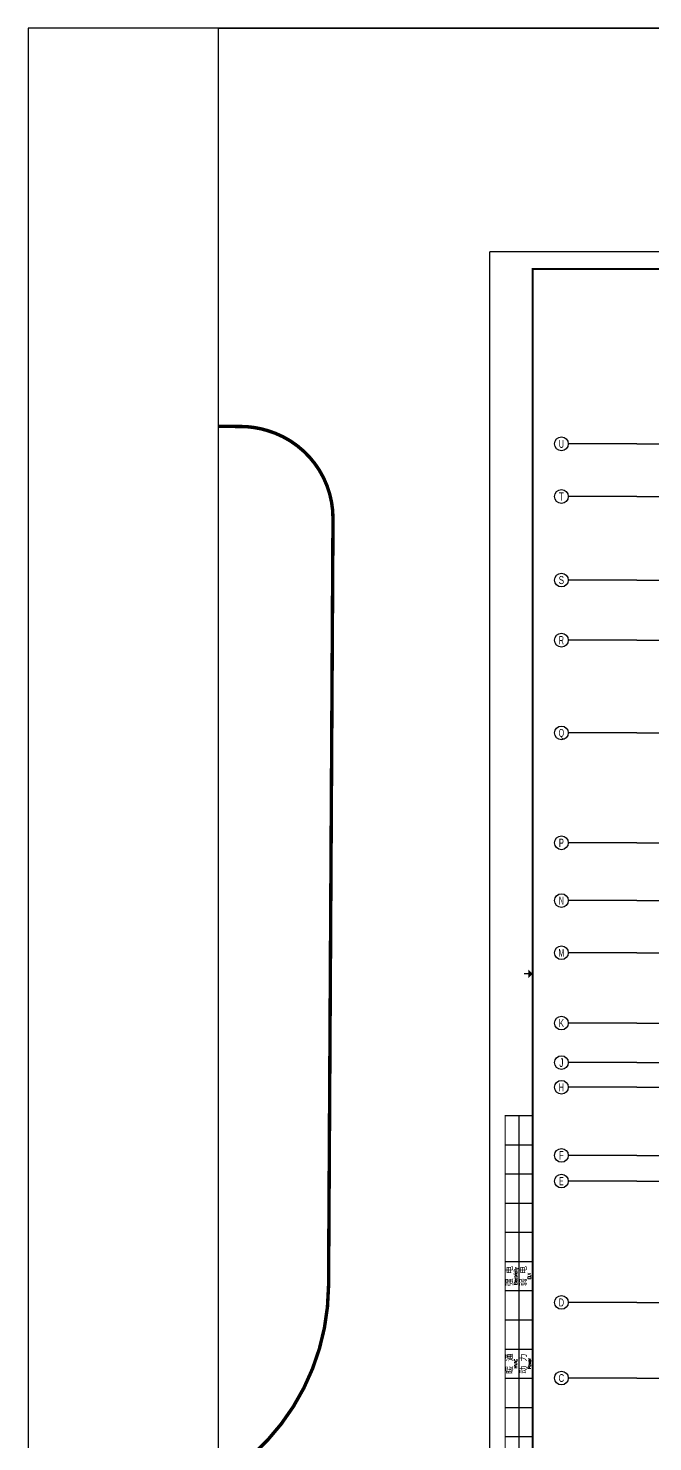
# Model space of a CAD drawing. Extents: x -12047294 to -5625356, y -1456591 to -622873.
# Drawn here: x -6142689 to -6088164, y -746490 to -623023 of the extents above; entities that cross this region are included whole.
import ezdxf
from ezdxf.enums import TextEntityAlignment as Align

# ---------------------------------------------------------------- set-up
doc = ezdxf.new("R2010")
doc.units = 0
doc.header["$LTSCALE"] = 10
doc.header["$MEASUREMENT"] = 0
doc.linetypes.add('DASHDOT', pattern=[1, 0.5, -0.25, 0, -0.25])
doc.linetypes.add('DOTE', pattern=[2.42, 2, -0.2, 0.02, -0.2])
for name, color, linetype in [('A-DIMAXIS', 3, 'Continuous'), ('AXIS_TEXT', 7, 'Continuous'), ('A用地红线', 10, 'Continuous'), ('DOTE', 9, 'DOTE'), ('图框', 7, 'Continuous')]:
    doc.layers.add(name, color=color, linetype=linetype)
doc.styles.add('_TCH_AXIS', font='tjromand.shx', dxfattribs={"bigfont": 'tjhts.shx'})
doc.styles.add('COMPLEX', font='COMPLEX')
doc.styles.add('TKZ1_tjhts.shx', font='tjromant.shx', dxfattribs={"bigfont": 'tjhts.shx'})
doc.styles.add('TKZ2_tjkts.shx', font='tjromant.shx', dxfattribs={"bigfont": 'tjkts.shx'})

# ---------------------------------------------------------------- blocks, each defined once
blk = doc.blocks.new('2015建筑类图框_A0')
for p, q in [((9, 338), (25, 338)), ((17, 33), (17, 338)), ((9, 321), (25, 321)), ((9, 304), (25, 304)), ((9, 287), (25, 287)), ((9, 270), (25, 270)), ((9, 253), (25, 253)), ((9, 236), (25, 236)), ((9, 219), (25, 219)), ((9, 202), (25, 202)), ((9, 185), (25, 185)), ((9, 168), (25, 168)), ((9, 151), (25, 151))]:
    blk.add_line(p, q)
at = {"const_width": 1.2}
blk.add_lwpolyline([(25, 831), (1179, 831), (1179, 10), (25, 10), (25, 831)], close=True, dxfattribs=at)
at = {"layer": '图框'}
for p, q in [((1189, 841), (0, 841)), ((0, 0), (0, 841)), ((22.5, 420.5), (20, 420.5))]:
    blk.add_line(p, q, dxfattribs=at)
at = {"layer": '图框', "const_width": 0.6}
blk.add_lwpolyline([(25, 10), (9, 10), (9, 338), (25, 338)], dxfattribs=at)
at = {"layer": '图框'}
blk.add_solid([(22.5, 418), (22.5, 423), (25, 420.5)], dxfattribs=at)
at = {"style": 'TKZ2_tjkts.shx'}
for s, p in [('强 电', (11.79, 244.5)), ('弱 电', (19.79, 244.5)), ('暖 通', (11.79, 193.5)), ('动 力', (19.79, 193.5))]:
    blk.add_text(s, height=3.6, rotation=90, dxfattribs=at).set_placement(p, align=Align.MIDDLE_CENTER)
at = {"style": 'TKZ2_tjkts.shx', "width": 0.8}
for s, p in [('Electricity', (15.02, 244.5)), ('ELV', (23.02, 244.5)), ('HVAC', (15.02, 193.5)), ('Power', (23.02, 193.5))]:
    blk.add_text(s, height=1.8, rotation=90, dxfattribs=at).set_placement(p, align=Align.MIDDLE_CENTER)
at = {"style": 'TKZ1_tjhts.shx', "flags": 1}
for tag, p in [('CLIENT', (1139, 392.88)), ('PROJETNAME', (1139, 295.72)), ('SHEETTITLE', (1139, 138.31))]:
    blk.add_attdef(tag, text='', height=5, dxfattribs=at).set_placement(p, align=Align.MIDDLE_CENTER)
at = {"style": 'TKZ1_tjhts.shx'}
for tag, height, p in [('SUB-PROJECT', 3.6, (1149, 282)), ('SPRONO', 3, (1168.85, 271.46)), ('DISLIN', 3.6, (1129.11, 125.02)), ('STAGE', 3.6, (1168.85, 124.59)), ('SHENO', 3, (1128.97, 114.1)), ('REV', 3, (1168.42, 115.09))]:
    blk.add_attdef(tag, text='', height=height, dxfattribs=at).set_placement(p, align=Align.MIDDLE_CENTER)
at = {"style": 'TKZ1_tjhts.shx', "width": 0.6}
blk.add_attdef('PRONO', text='', height=3, dxfattribs=at).set_placement((1129.12, 271.77), align=Align.MIDDLE_CENTER)
blk = doc.blocks.new('*U174')
at = {"layer": '图框'}
blk.add_blockref('2015建筑类图框_A0', (0, 0), dxfattribs=at)
blk = doc.blocks.new('_AXISO')
blk.add_circle((0, 0), 0.5)
at = {"layer": 'AXIS_TEXT', "style": 'COMPLEX', "width": 1.041667}
blk.add_attdef('A', text='', height=0.56, dxfattribs=at).set_placement((-0.25, -0.28), (0.25, -0.28), align=Align.FIT)

msp = doc.modelspace()

# ---------------------------------------------------------------- linework, layer by layer
at = {"layer": 'A-DIMAXIS'}
for p, q in [((-6089538.8, -659323.4), (-6095538.8, -659323.4)), ((-6089538.8, -663923.4), (-6095538.8, -663923.4)), ((-6089538.8, -671223.4), (-6095538.8, -671223.4)), ((-6089538.8, -676473.4), (-6095538.8, -676473.4)), ((-6089538.8, -684573.4), (-6095538.8, -684573.4)), ((-6089538.8, -694173.4), (-6095538.8, -694173.4)), ((-6089538.8, -699223.4), (-6095538.8, -699223.4)), ((-6089538.8, -703773.4), (-6095538.8, -703773.4)), ((-6089538.8, -709923.4), (-6095538.8, -709923.4)), ((-6089538.8, -713373.4), (-6095538.8, -713373.4)), ((-6089538.8, -715523.4), (-6095538.8, -715523.4)), ((-6089538.8, -721473.4), (-6095538.8, -721473.4)), ((-6089538.8, -723723.4), (-6095538.8, -723723.4)), ((-6089538.8, -734323.4), (-6095538.8, -734323.4)), ((-6089538.8, -740923.4), (-6095538.8, -740923.4))]:
    msp.add_line(p, q, dxfattribs=at)
at = {"layer": 'A用地红线', "color": 14, "linetype": 'DASHDOT', "ltscale": 3, "const_width": 300, "elevation": -100}
msp.add_lwpolyline([(-6126086.8, -749856.5, 0.2604773), (-6116469.9, -732877.9), (-6116081.9, -665878.8, 0.333625), (-6121805.8, -658163.5, 0.07394324), (-6124132, -657807.4), (-6126086.8, -657796.8)], format="xyb", dxfattribs=at)
at = {"layer": 'Defpoints', "color": 251, "elevation": -100}
for points in [[(-6142689.5, -793223.5), (-5902002.6, -793223.5), (-5902002.6, -623023.5), (-6142689.5, -623023.5)], [(-6126086.8, -623023.5), (-5955586.8, -623023.5), (-5955586.8, -793223.5), (-6126086.8, -793223.5)]]:
    msp.add_lwpolyline(points, close=True, dxfattribs=at)
at = {"layer": 'DOTE'}
for p, q in [((-6089538.8, -659323.4), (-5988539.2, -659323.4)), ((-6089538.8, -663923.4), (-5988539.2, -663923.4)), ((-6089538.8, -671223.4), (-5988539.2, -671223.4)), ((-6089538.8, -699223.4), (-6054636.1, -699223.4)), ((-6089538.8, -709923.4), (-6054636.1, -709923.4)), ((-6089538.8, -713373.4), (-5988539.2, -713373.4)), ((-6089538.8, -715523.4), (-6054636.1, -715523.4)), ((-6089538.8, -723723.4), (-5988539.2, -723723.4)), ((-6089538.8, -734323.4), (-5988539.2, -734323.4)), ((-6089538.8, -740923.4), (-5988539.2, -740923.4))]:
    msp.add_line(p, q, dxfattribs=at)
at = {"layer": 'DOTE', "linetype": 'DOTE'}
for p, q in [((-6089538.8, -676473.4), (-5988539.2, -676473.4)), ((-6089538.8, -684573.4), (-5988539.2, -684573.4)), ((-6089538.8, -694173.4), (-5988539.2, -694173.4)), ((-6089538.8, -703773.4), (-5988539.2, -703773.4)), ((-6089538.8, -721473.4), (-5988539.2, -721473.4))]:
    msp.add_line(p, q, dxfattribs=at)

# ---------------------------------------------------------------- block references
at = {"layer": 'A-DIMAXIS'}
ref = msp.add_blockref('_AXISO', (-6096138.8, -659323.4), dxfattribs=dict(at, xscale=1200, yscale=1200, zscale=1200))
ref.add_attrib('A', 'U', dxfattribs={"height": 698.9, "style": '_TCH_AXIS'}).set_placement((-6096371.8, -659672.9), (-6095905.9, -659672.9), align=Align.FIT)
ref = msp.add_blockref('_AXISO', (-6096138.8, -663923.4), dxfattribs=dict(at, xscale=1200, yscale=1200, zscale=1200))
ref.add_attrib('A', 'T', dxfattribs={"height": 714.2, "style": '_TCH_AXIS', "width": 0.928571}).set_placement((-6096359.9, -664280.5), (-6095917.8, -664280.5), align=Align.FIT)
ref = msp.add_blockref('_AXISO', (-6096138.8, -671223.4), dxfattribs=dict(at, xscale=1200, yscale=1200, zscale=1200))
ref.add_attrib('A', 'S', dxfattribs={"height": 698.9, "style": '_TCH_AXIS'}).set_placement((-6096371.8, -671572.9), (-6095905.9, -671572.9), align=Align.FIT)
ref = msp.add_blockref('_AXISO', (-6096138.8, -676473.4), dxfattribs=dict(at, xscale=1200, yscale=1200, zscale=1200))
ref.add_attrib('A', 'R', dxfattribs={"height": 714.2, "style": '_TCH_AXIS', "width": 0.928571}).set_placement((-6096359.9, -676830.5), (-6095917.8, -676830.5), align=Align.FIT)
ref = msp.add_blockref('_AXISO', (-6096138.8, -684573.4), dxfattribs=dict(at, xscale=1200, yscale=1200, zscale=1200))
ref.add_attrib('A', 'Q', dxfattribs={"height": 689.6, "style": '_TCH_AXIS', "width": 0.913043}).set_placement((-6096378.7, -684918.2), (-6095899, -684918.2), align=Align.FIT)
ref = msp.add_blockref('_AXISO', (-6096138.8, -694173.4), dxfattribs=dict(at, xscale=1200, yscale=1200, zscale=1200))
ref.add_attrib('A', 'P', dxfattribs={"height": 714.2, "style": '_TCH_AXIS', "width": 0.928571}).set_placement((-6096359.9, -694530.5), (-6095917.8, -694530.5), align=Align.FIT)
ref = msp.add_blockref('_AXISO', (-6096138.8, -699223.4), dxfattribs=dict(at, xscale=1200, yscale=1200, zscale=1200))
ref.add_attrib('A', 'N', dxfattribs={"height": 698.9, "style": '_TCH_AXIS'}).set_placement((-6096371.8, -699572.9), (-6095905.9, -699572.9), align=Align.FIT)
ref = msp.add_blockref('_AXISO', (-6096138.8, -703773.4), dxfattribs=dict(at, xscale=1200, yscale=1200, zscale=1200))
ref.add_attrib('A', 'M', dxfattribs={"height": 668.2, "style": '_TCH_AXIS'}).set_placement((-6096393.4, -704107.5), (-6095884.3, -704107.5), align=Align.FIT)
ref = msp.add_blockref('_AXISO', (-6096138.8, -709923.4), dxfattribs=dict(at, xscale=1200, yscale=1200, zscale=1200))
ref.add_attrib('A', 'K', dxfattribs={"height": 698.9, "style": '_TCH_AXIS'}).set_placement((-6096371.8, -710272.9), (-6095905.9, -710272.9), align=Align.FIT)
ref = msp.add_blockref('_AXISO', (-6096138.8, -713373.4), dxfattribs=dict(at, xscale=1200, yscale=1200, zscale=1200))
ref.add_attrib('A', 'J', dxfattribs={"height": 758.4, "style": '_TCH_AXIS'}).set_placement((-6096319.4, -713752.6), (-6095958.3, -713752.6), align=Align.FIT)
ref = msp.add_blockref('_AXISO', (-6096138.8, -715523.4), dxfattribs=dict(at, xscale=1200, yscale=1200, zscale=1200))
ref.add_attrib('A', 'H', dxfattribs={"height": 698.9, "style": '_TCH_AXIS'}).set_placement((-6096371.8, -715872.9), (-6095905.9, -715872.9), align=Align.FIT)
ref = msp.add_blockref('_AXISO', (-6096138.8, -721473.4), dxfattribs=dict(at, xscale=1200, yscale=1200, zscale=1200))
ref.add_attrib('A', 'F', dxfattribs={"height": 729.3, "style": '_TCH_AXIS', "width": 0.923077}).set_placement((-6096347.2, -721838.1), (-6095930.4, -721838.1), align=Align.FIT)
ref = msp.add_blockref('_AXISO', (-6096138.8, -723723.4), dxfattribs=dict(at, xscale=1200, yscale=1200, zscale=1200))
ref.add_attrib('A', 'E', dxfattribs={"height": 729.3, "style": '_TCH_AXIS', "width": 0.923077}).set_placement((-6096347.2, -724088.1), (-6095930.4, -724088.1), align=Align.FIT)
ref = msp.add_blockref('_AXISO', (-6096138.8, -734323.4), dxfattribs=dict(at, xscale=1200, yscale=1200, zscale=1200))
ref.add_attrib('A', 'D', dxfattribs={"height": 698.9, "style": '_TCH_AXIS'}).set_placement((-6096371.8, -734672.9), (-6095905.9, -734672.9), align=Align.FIT)
ref = msp.add_blockref('_AXISO', (-6096138.8, -740923.4), dxfattribs=dict(at, xscale=1200, yscale=1200, zscale=1200))
ref.add_attrib('A', 'C', dxfattribs={"height": 683.5, "style": '_TCH_AXIS'}).set_placement((-6096382.9, -741265.2), (-6095894.7, -741265.2), align=Align.FIT)
at = {"layer": '图框', "xscale": 150, "yscale": 150, "zscale": 150}
msp.add_blockref('*U174', (-6102389.8, -768693.7, -200), dxfattribs=at)

doc.saveas('drawing.dxf')
